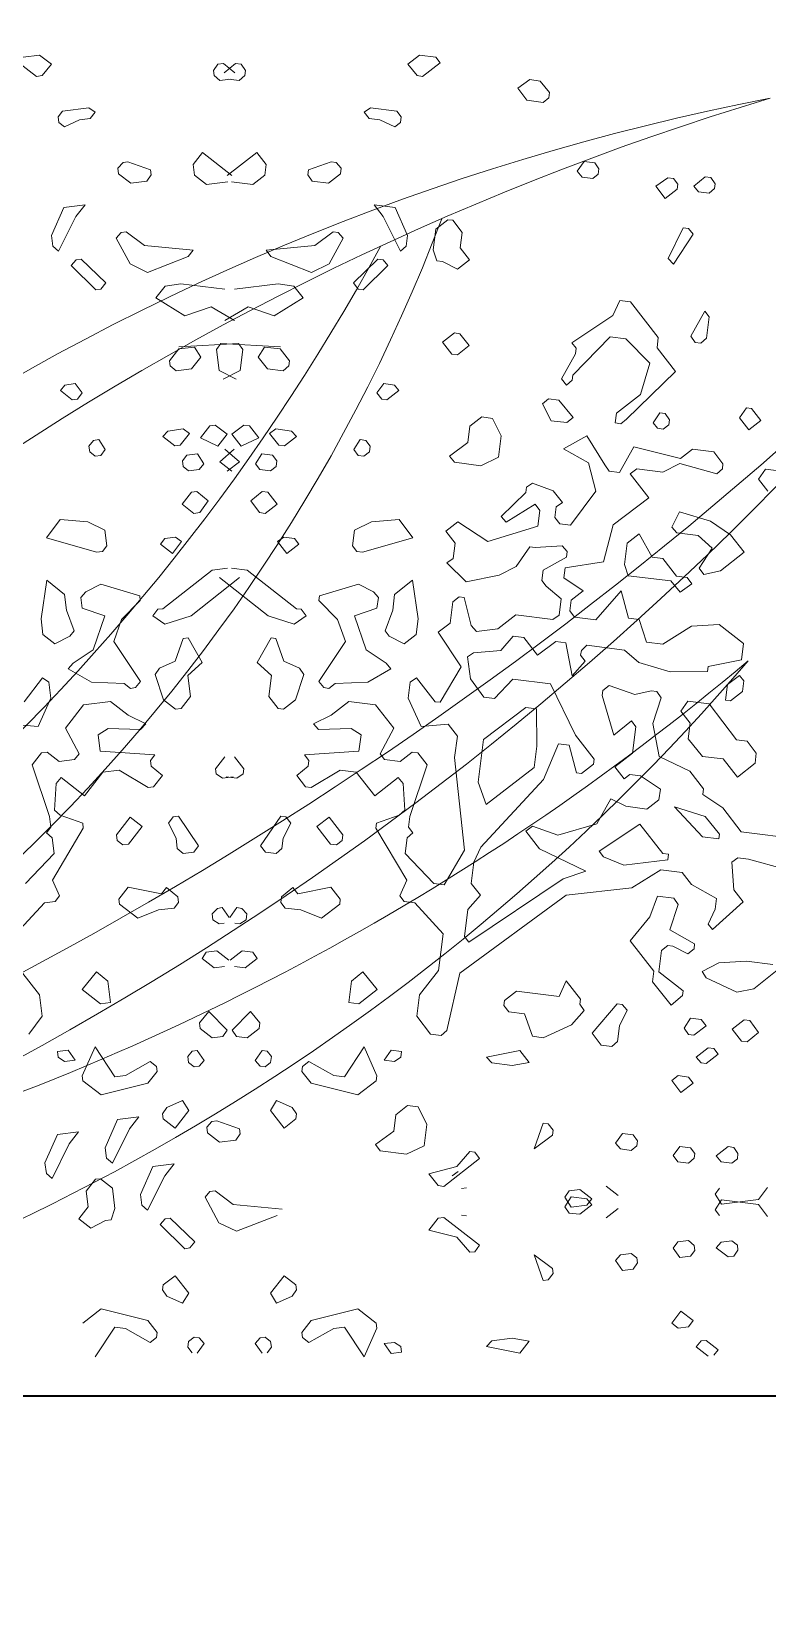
# Model space of a CAD drawing. Header units: metres. Extents: x -434 to 683, y -422 to -228.
# Drawn here: x -255.558 to -255.4649, y -301.2924 to -301.0948 of the extents above; entities that cross this region are included whole.
import ezdxf

# ---------------------------------------------------------------- set-up
doc = ezdxf.new("R2010")
doc.units = ezdxf.units.M
doc.header["$MEASUREMENT"] = 0
doc.layers.add('FL', color=21, linetype='Continuous', lineweight=13)
doc.layers.add('walls', color=7, linetype='Continuous', lineweight=35)
doc.layers.add('WALL', color=7, linetype='Continuous')
doc.styles.add('kamal', font='romantic.ttf', dxfattribs={"width": 0.6})
doc.dimstyles.new('KAMAL', dxfattribs={"dimscale": 0.8, "dimtxt": 0.5, "dimasz": 0.1, "dimexe": 0, "dimexo": 0, "dimgap": 0.09, "dimtad": 1, "dimzin": 0, "dimdsep": 46, "dimtxsty": 'kamal', "dimblk": 'OBLIQUE', "dimcen": 0.09, "dimclrd": 15, "dimclre": 8, "dimclrt": 5, "dimadec": 0, "dimazin": 0, "dimtfac": 1, "dimtix": 1, "dimtofl": 0, "dimtmove": 1, "dimatfit": 3, "dimldrblk": 'OBLIQUE', "dimfxl": 0.18, "dimtolj": 1, "dimtzin": 0, "dimarcsym": 0})

# ---------------------------------------------------------------- blocks, each defined once
blk = doc.blocks.new('vbcvbvcb')
at = {"layer": 'FL', "color": 96}
for centre, radius, start, end in [((15620, -10041), 17207, 120.3536, 167.8423), ((18525, -11288), 19840, 125.7805, 169.1581), ((21095, -16617), 23829, 121.1471, 160.292), ((21286, -15819), 23252, 122.567, 163.1344), ((14635, -17801), 18100, 100.96, 147.8088), ((17332, -20481), 21351, 106.7083, 145.8338), ((-3103, 3583), 12715, 284.6053, 339.2893), ((-5546, 6437), 15811, 289.2472, 331.4766), ((-8080, 19419), 29306, 286.2137, 315.0057), ((-5466, 13476), 23374, 284.0723, 320.7861), ((-1294, 6385), 16216, 280.7497, 319.4803), ((-1099, 10225), 18811, 285.9859, 310.1616)]:
    blk.add_arc(centre, radius, start, end, dxfattribs=at)
blk = doc.blocks.new('cbcvb')
at = {"layer": 'FL', "color": 42}
for p, q in [((-16396, 5065), (-16267, 4965)), ((-16245, 5121), (-16364, 5106)), ((-16157, 5054), (-16245, 5121)), ((-16226, 4971), (-16157, 5054)), ((-14940, 5054), (-14971, 5008)), ((-14899, 5059), (-14940, 5054)), ((-14816, 4991), (-14899, 5059)), ((-14893, 4991), (-14810, 5059)), ((-14810, 5059), (-14769, 5054)), ((-14769, 5054), (-14737, 5008)), ((-13551, 5054), (-13464, 5121)), ((-13483, 4971), (-13551, 5054)), ((-13464, 5121), (-13345, 5106)), ((-13313, 5065), (-13442, 4965)), ((-13345, 5106), (-13313, 5065)), ((-16267, 4965), (-16226, 4971)), ((-14971, 5008), (-14967, 4972)), ((-14967, 4972), (-14925, 4935)), ((-14925, 4935), (-14847, 4945)), ((-14784, 4935), (-14862, 4945)), ((-14742, 4972), (-14784, 4935)), ((-14737, 5008), (-14742, 4972)), ((-13442, 4965), (-13483, 4971)), ((-12746, 4878), (-12659, 4941)), ((-12659, 4941), (-12582, 4931)), ((-12582, 4931), (-12513, 4848)), ((-12679, 4790), (-12746, 4878)), ((-12518, 4807), (-12560, 4775)), ((-12513, 4848), (-12518, 4807)), ((-16077, 4711), (-16109, 4669)), ((-15885, 4735), (-16077, 4711)), ((-15839, 4703), (-15885, 4735)), ((-15875, 4657), (-15839, 4703)), ((-13870, 4703), (-13824, 4735)), ((-13834, 4657), (-13870, 4703)), ((-13824, 4735), (-13632, 4711)), ((-13632, 4711), (-13600, 4669)), ((-12560, 4775), (-12679, 4790)), ((-16109, 4669), (-16104, 4628)), ((-16104, 4628), (-16062, 4596)), ((-16062, 4596), (-15953, 4647)), ((-15953, 4647), (-15875, 4657)), ((-13756, 4647), (-13834, 4657)), ((-13646, 4596), (-13756, 4647)), ((-13605, 4628), (-13646, 4596)), ((-13600, 4669), (-13605, 4628)), ((-15053, 4408), (-15121, 4320)), ((-14837, 4240), (-15053, 4408)), ((-14872, 4240), (-14655, 4408)), ((-14655, 4408), (-14587, 4320)), ((-15121, 4320), (-15111, 4242)), ((-15111, 4242), (-15024, 4174)), ((-14597, 4242), (-14685, 4174)), ((-14587, 4320), (-14597, 4242)), ((-12312, 4270), (-12261, 4342)), ((-12276, 4228), (-12312, 4270)), ((-12261, 4342), (-12183, 4332)), ((-12157, 4250), (-12198, 4218)), ((-12183, 4332), (-12152, 4287)), ((-12152, 4287), (-12157, 4250)), ((-15024, 4174), (-14868, 4194)), ((-14685, 4174), (-14840, 4194)), ((-12198, 4218), (-12276, 4228)), ((-11457, 4162), (-11374, 4230)), ((-11425, 4120), (-11457, 4162)), ((-11347, 4111), (-11425, 4120)), ((-11374, 4230), (-11333, 4225)), ((-11306, 4143), (-11347, 4111)), ((-11333, 4225), (-11301, 4179)), ((-11301, 4179), (-11306, 4143)), ((-13346, 3847), (-13258, 3915)), ((-13258, 3915), (-13222, 3911)), ((-13222, 3911), (-13154, 3823)), ((-15648, 3821), (-15685, 3780)), ((-15685, 3780), (-15582, 3593)), ((-15612, 3826), (-15648, 3821)), ((-15478, 3727), (-15612, 3826)), ((-14230, 3727), (-14097, 3826)), ((-14024, 3780), (-14126, 3593)), ((-14097, 3826), (-14060, 3821)), ((-14060, 3821), (-14024, 3780)), ((-13365, 3696), (-13346, 3847)), ((-13154, 3823), (-13168, 3709)), ((-11645, 3632), (-11537, 3856)), ((-11464, 3809), (-11608, 3591)), ((-11537, 3856), (-11496, 3851)), ((-11496, 3851), (-11464, 3809)), ((-15121, 3693), (-15478, 3727)), ((-15157, 3647), (-15121, 3693)), ((-14588, 3693), (-14230, 3727)), ((-14552, 3647), (-14588, 3693)), ((-13338, 3614), (-13365, 3696)), ((-13168, 3709), (-13100, 3621)), ((-15976, 3622), (-16013, 3580)), ((-16013, 3580), (-15833, 3403)), ((-15940, 3627), (-15976, 3622)), ((-15760, 3454), (-15940, 3627)), ((-15582, 3593), (-15454, 3530)), ((-15454, 3530), (-15157, 3647)), ((-14255, 3530), (-14552, 3647)), ((-14126, 3593), (-14255, 3530)), ((-13949, 3454), (-13769, 3627)), ((-13696, 3580), (-13876, 3403)), ((-13769, 3627), (-13732, 3622)), ((-13732, 3622), (-13696, 3580)), ((-13297, 3609), (-13338, 3614)), ((-13188, 3553), (-13297, 3609)), ((-13100, 3621), (-13188, 3553)), ((-11608, 3591), (-11645, 3632)), ((-15796, 3408), (-15760, 3454)), ((-15210, 3445), (-15325, 3430)), ((-14890, 3406), (-15210, 3445)), ((-14819, 3406), (-14498, 3445)), ((-14498, 3445), (-14384, 3430)), ((-13913, 3408), (-13949, 3454)), ((-15833, 3403), (-15796, 3408)), ((-15325, 3430), (-15393, 3343)), ((-15393, 3343), (-15181, 3211)), ((-14316, 3343), (-14528, 3211)), ((-14384, 3430), (-14316, 3343)), ((-13876, 3403), (-13913, 3408)), ((-12050, 3214), (-11999, 3324)), ((-11999, 3324), (-11922, 3314)), ((-15181, 3211), (-14990, 3277)), ((-14990, 3277), (-14819, 3178)), ((-14719, 3277), (-14890, 3178)), ((-14528, 3211), (-14719, 3277)), ((-12350, 3015), (-12050, 3214)), ((-11922, 3314), (-11718, 3052)), ((-11479, 3063), (-11377, 3245)), ((-11377, 3245), (-11345, 3204)), ((-11345, 3204), (-11365, 3049)), ((-15225, 2984), (-14790, 3008)), ((-15110, 2983), (-15225, 2969)), ((-15064, 2910), (-15110, 2983)), ((-14918, 3008), (-14950, 2966)), ((-14483, 2984), (-14918, 3008)), ((-14790, 3008), (-14758, 2966)), ((-14645, 2910), (-14598, 2983)), ((-14598, 2983), (-14484, 2969)), ((-13297, 3019), (-13210, 3087)), ((-13229, 2931), (-13297, 3019)), ((-13210, 3087), (-13169, 3081)), ((-13101, 2994), (-13188, 2926)), ((-13169, 3081), (-13101, 2994)), ((-12318, 2974), (-12350, 3015)), ((-12070, 3059), (-12343, 2777)), ((-11956, 3044), (-12070, 3059)), ((-11779, 2864), (-11956, 3044)), ((-11718, 3052), (-11727, 2978)), ((-11727, 2978), (-11591, 2803)), ((-11448, 3017), (-11479, 3063)), ((-11407, 3012), (-11448, 3017)), ((-11365, 3049), (-11407, 3012)), ((-15225, 2969), (-15293, 2881)), ((-15293, 2881), (-15288, 2845)), ((-15132, 2823), (-15064, 2910)), ((-14950, 2966), (-14931, 2811)), ((-14758, 2966), (-14778, 2811)), ((-14577, 2823), (-14645, 2910)), ((-14484, 2969), (-14416, 2881)), ((-14416, 2881), (-14421, 2845)), ((-13188, 2926), (-13229, 2931)), ((-12425, 2751), (-12323, 2933)), ((-12323, 2933), (-12318, 2974)), ((-11849, 2636), (-11779, 2864)), ((-15288, 2845), (-15246, 2808)), ((-15246, 2808), (-15132, 2823)), ((-14931, 2811), (-14806, 2748)), ((-14778, 2811), (-14902, 2748)), ((-14462, 2808), (-14577, 2823)), ((-14421, 2845), (-14462, 2808)), ((-12389, 2704), (-12425, 2751)), ((-12343, 2777), (-12347, 2741)), ((-11591, 2803), (-11951, 2454)), ((-16060, 2705), (-16092, 2664)), ((-16092, 2664), (-16005, 2596)), ((-15983, 2715), (-16060, 2705)), ((-15932, 2647), (-15983, 2715)), ((-15968, 2601), (-15932, 2647)), ((-13776, 2647), (-13726, 2715)), ((-13740, 2601), (-13776, 2647)), ((-13726, 2715), (-13648, 2705)), ((-13616, 2664), (-13704, 2596)), ((-13648, 2705), (-13616, 2664)), ((-12347, 2741), (-12389, 2704)), ((-12025, 2500), (-11849, 2636)), ((-16005, 2596), (-15968, 2601)), ((-13704, 2596), (-13740, 2601)), ((-12564, 2568), (-12522, 2605)), ((-12501, 2444), (-12564, 2568)), ((-12522, 2605), (-12445, 2595)), ((-12445, 2595), (-12340, 2466)), ((-11123, 2465), (-11072, 2538)), ((-11072, 2538), (-11035, 2533)), ((-11035, 2533), (-10967, 2446)), ((-15000, 2407), (-15068, 2319)), ((-14959, 2412), (-15000, 2407)), ((-14872, 2344), (-14959, 2412)), ((-14837, 2344), (-14749, 2412)), ((-14749, 2412), (-14708, 2407)), ((-14708, 2407), (-14640, 2319)), ((-13111, 2284), (-13096, 2403)), ((-13096, 2403), (-13009, 2471)), ((-13009, 2471), (-12931, 2461)), ((-12931, 2461), (-12868, 2333)), ((-12387, 2430), (-12501, 2444)), ((-12340, 2466), (-12387, 2430)), ((-12034, 2427), (-12025, 2500)), ((-11993, 2422), (-12034, 2427)), ((-11951, 2454), (-11993, 2422)), ((-11755, 2429), (-11708, 2502)), ((-11723, 2388), (-11755, 2429)), ((-11708, 2502), (-11667, 2497)), ((-11640, 2414), (-11682, 2382)), ((-11667, 2497), (-11636, 2451)), ((-11636, 2451), (-11640, 2414)), ((-11055, 2378), (-11123, 2465)), ((-10967, 2446), (-11055, 2378)), ((-15851, 2300), (-15883, 2258)), ((-15810, 2305), (-15851, 2300)), ((-15764, 2232), (-15810, 2305)), ((-15307, 2368), (-15343, 2327)), ((-15343, 2327), (-15256, 2259)), ((-15193, 2383), (-15307, 2368)), ((-15215, 2264), (-15147, 2351)), ((-15147, 2351), (-15193, 2383)), ((-15068, 2319), (-14940, 2257)), ((-14940, 2257), (-14872, 2344)), ((-14769, 2257), (-14837, 2344)), ((-14640, 2319), (-14769, 2257)), ((-14562, 2351), (-14516, 2383)), ((-14494, 2264), (-14562, 2351)), ((-14516, 2383), (-14402, 2368)), ((-14365, 2327), (-14453, 2259)), ((-14402, 2368), (-14365, 2327)), ((-13945, 2232), (-13899, 2305)), ((-13899, 2305), (-13857, 2300)), ((-13857, 2300), (-13825, 2258)), ((-12868, 2333), (-12888, 2177)), ((-11682, 2382), (-11723, 2388)), ((-15883, 2258), (-15878, 2217)), ((-15878, 2217), (-15837, 2185)), ((-15837, 2185), (-15796, 2190)), ((-15796, 2190), (-15764, 2232)), ((-15256, 2259), (-15215, 2264)), ((-15168, 2191), (-15200, 2149)), ((-15090, 2200), (-15168, 2191)), ((-15044, 2127), (-15090, 2200)), ((-14821, 2235), (-14925, 2142)), ((-14888, 2235), (-14783, 2142)), ((-14665, 2127), (-14618, 2200)), ((-14618, 2200), (-14540, 2191)), ((-14540, 2191), (-14508, 2149)), ((-14453, 2259), (-14494, 2264)), ((-13913, 2190), (-13945, 2232)), ((-13872, 2185), (-13913, 2190)), ((-13831, 2217), (-13872, 2185)), ((-13825, 2258), (-13831, 2217)), ((-13245, 2185), (-13111, 2284)), ((-13209, 2139), (-13245, 2185)), ((-12888, 2177), (-13017, 2114)), ((-15200, 2149), (-15195, 2108)), ((-15195, 2108), (-15154, 2076)), ((-15154, 2076), (-15076, 2086)), ((-15076, 2086), (-15044, 2127)), ((-14925, 2142), (-14838, 2074)), ((-14783, 2142), (-14871, 2074)), ((-14633, 2086), (-14665, 2127)), ((-14555, 2076), (-14633, 2086)), ((-14514, 2108), (-14555, 2076)), ((-14508, 2149), (-14514, 2108)), ((-13017, 2114), (-13209, 2139)), ((-15134, 1921), (-15202, 1833)), ((-15202, 1833), (-15115, 1765)), ((-15093, 1926), (-15134, 1921)), ((-15010, 1858), (-15093, 1926)), ((-15073, 1771), (-15010, 1858)), ((-14699, 1858), (-14616, 1926)), ((-14635, 1771), (-14699, 1858)), ((-14616, 1926), (-14574, 1921)), ((-14507, 1833), (-14594, 1765)), ((-14574, 1921), (-14507, 1833)), ((-16094, 1721), (-16193, 1587)), ((-15892, 1704), (-16094, 1721)), ((-15115, 1765), (-15073, 1771)), ((-14594, 1765), (-14635, 1771)), ((-13816, 1704), (-13615, 1721)), ((-13615, 1721), (-13515, 1587)), ((-11619, 1664), (-11563, 1777)), ((-11563, 1777), (-11335, 1707)), ((-15768, 1641), (-15892, 1704)), ((-15753, 1527), (-15768, 1641)), ((-13955, 1527), (-13941, 1641)), ((-13941, 1641), (-13816, 1704)), ((-11945, 1547), (-11858, 1615)), ((-11858, 1615), (-11763, 1445)), ((-11583, 1622), (-11619, 1664)), ((-11427, 1602), (-11583, 1622)), ((-11323, 1510), (-11427, 1602)), ((-11335, 1707), (-11189, 1609)), ((-11189, 1609), (-11089, 1481)), ((-16193, 1587), (-15827, 1480)), ((-15785, 1485), (-15753, 1527)), ((-15328, 1580), (-15360, 1539)), ((-15360, 1539), (-15273, 1471)), ((-15250, 1590), (-15328, 1580)), ((-15273, 1471), (-15205, 1559)), ((-15205, 1559), (-15250, 1590)), ((-14504, 1559), (-14458, 1590)), ((-14436, 1471), (-14504, 1559)), ((-14458, 1590), (-14380, 1580)), ((-14348, 1539), (-14436, 1471)), ((-14380, 1580), (-14348, 1539)), ((-13923, 1485), (-13955, 1527)), ((-13515, 1587), (-13882, 1480)), ((-11965, 1391), (-11945, 1547)), ((-11420, 1364), (-11323, 1510)), ((-15827, 1480), (-15785, 1485)), ((-13882, 1480), (-13923, 1485)), ((-11938, 1309), (-11965, 1391)), ((-11763, 1445), (-11685, 1435)), ((-11685, 1435), (-11585, 1306)), ((-11089, 1481), (-11264, 1345)), ((-16191, 1276), (-16234, 992)), ((-16062, 1172), (-16191, 1276)), ((-14983, 1350), (-15342, 1067)), ((-15136, 1015), (-14781, 1296)), ((-14869, 1364), (-14983, 1350)), ((-14573, 1015), (-14927, 1296)), ((-14840, 1364), (-14726, 1350)), ((-14726, 1350), (-14366, 1067)), ((-13647, 1172), (-13517, 1276)), ((-13517, 1276), (-13474, 992)), ((-11627, 1270), (-11938, 1309)), ((-11559, 1187), (-11627, 1270)), ((-11585, 1306), (-11508, 1296)), ((-11508, 1296), (-11472, 1250)), ((-11384, 1318), (-11420, 1364)), ((-11264, 1345), (-11384, 1318)), ((-16047, 1057), (-16062, 1172)), ((-13661, 1057), (-13647, 1172)), ((-11472, 1250), (-11559, 1187)), ((-15991, 906), (-16047, 1057)), ((-15379, 1063), (-15415, 1016)), ((-15342, 1067), (-15379, 1063)), ((-14366, 1067), (-14330, 1063)), ((-14330, 1063), (-14294, 1016)), ((-13717, 906), (-13661, 1057)), ((-16234, 992), (-16220, 878)), ((-15415, 1016), (-15328, 953)), ((-15328, 953), (-15136, 1015)), ((-14381, 953), (-14573, 1015)), ((-14294, 1016), (-14381, 953)), ((-13474, 992), (-13489, 878)), ((-16220, 878), (-16132, 810)), ((-16132, 810), (-16023, 865)), ((-16023, 865), (-15991, 906)), ((-15194, 849), (-15252, 684)), ((-15157, 854), (-15194, 849)), ((-15055, 672), (-15157, 854)), ((-14653, 672), (-14551, 854)), ((-14551, 854), (-14515, 849)), ((-14515, 849), (-14457, 684)), ((-13686, 865), (-13717, 906)), ((-13576, 810), (-13686, 865)), ((-13489, 878), (-13576, 810)), ((-15366, 632), (-15398, 586)), ((-15398, 586), (-15337, 399)), ((-15252, 684), (-15366, 632)), ((-15160, 579), (-15055, 672)), ((-15140, 424), (-15160, 579)), ((-14549, 579), (-14653, 672)), ((-14568, 424), (-14549, 579)), ((-14457, 684), (-14342, 632)), ((-14311, 586), (-14372, 399)), ((-14342, 632), (-14311, 586)), ((-11212, 511), (-11124, 579)), ((-11124, 579), (-11092, 538)), ((-11226, 397), (-11212, 511)), ((-11102, 460), (-11190, 392)), ((-11092, 538), (-11102, 460)), ((-15337, 399), (-15249, 331)), ((-15208, 336), (-15140, 424)), ((-14500, 336), (-14568, 424)), ((-14372, 399), (-14459, 331)), ((-11190, 392), (-11226, 397)), ((-15249, 331), (-15208, 336)), ((-14459, 331), (-14500, 336)), ((-14889, -18), (-14957, -106)), ((-14957, -106), (-14952, -143)), ((-14819, -18), (-14751, -106)), ((-14751, -106), (-14756, -143)), ((-14952, -143), (-14907, -174)), ((-14907, -174), (-14829, -164)), ((-14802, -174), (-14880, -164)), ((-14756, -143), (-14802, -174)), ((-15266, -456), (-15302, -503)), ((-15229, -452), (-15266, -456)), ((-15081, -670), (-15229, -452)), ((-14628, -670), (-14479, -452)), ((-14479, -452), (-14443, -456)), ((-14443, -456), (-14407, -503)), ((-11599, -383), (-11375, -454)), ((-11395, -604), (-11599, -383)), ((-11375, -454), (-11271, -583)), ((-15582, -459), (-15682, -588)), ((-15594, -656), (-15494, -527)), ((-15494, -527), (-15582, -459)), ((-15302, -503), (-15246, -612)), ((-14407, -503), (-14462, -612)), ((-14215, -527), (-14127, -459)), ((-14115, -656), (-14215, -527)), ((-14127, -459), (-14027, -588)), ((-12151, -709), (-11852, -510)), ((-11852, -510), (-11684, -726)), ((-15682, -588), (-15676, -629)), ((-15676, -629), (-15635, -661)), ((-15635, -661), (-15594, -656)), ((-15246, -612), (-15237, -690)), ((-15117, -716), (-15081, -670)), ((-14592, -716), (-14628, -670)), ((-14462, -612), (-14472, -690)), ((-14073, -661), (-14115, -656)), ((-14032, -629), (-14073, -661)), ((-14027, -588), (-14032, -629)), ((-11276, -619), (-11395, -604)), ((-11271, -583), (-11276, -619)), ((-15237, -690), (-15195, -726)), ((-15195, -726), (-15117, -716)), ((-14514, -726), (-14592, -716)), ((-14472, -690), (-14514, -726)), ((-12119, -750), (-12151, -709)), ((-11969, -811), (-12119, -750)), ((-11648, -772), (-11969, -811)), ((-11684, -726), (-11643, -731)), ((-11643, -731), (-11648, -772)), ((-15596, -972), (-15664, -1060)), ((-15353, -1020), (-15596, -972)), ((-15317, -974), (-15353, -1020)), ((-15234, -1042), (-15317, -974)), ((-14475, -1042), (-14392, -974)), ((-14392, -974), (-14356, -1020)), ((-14356, -1020), (-14113, -972)), ((-14113, -972), (-14045, -1060)), ((-15664, -1060), (-15659, -1096)), ((-15659, -1096), (-15525, -1200)), ((-15525, -1200), (-15375, -1139)), ((-15375, -1139), (-15261, -1125)), ((-15261, -1125), (-15229, -1084)), ((-15229, -1084), (-15234, -1042)), ((-14944, -1127), (-14981, -1168)), ((-14908, -1122), (-14944, -1127)), ((-14857, -1195), (-14908, -1122)), ((-14852, -1195), (-14801, -1122)), ((-14801, -1122), (-14764, -1127)), ((-14764, -1127), (-14728, -1168)), ((-14480, -1084), (-14475, -1042)), ((-14448, -1125), (-14480, -1084)), ((-14334, -1139), (-14448, -1125)), ((-14183, -1200), (-14334, -1139)), ((-14049, -1096), (-14183, -1200)), ((-14045, -1060), (-14049, -1096)), ((-11780, -1188), (-11723, -1037)), ((-11723, -1037), (-11604, -1052)), ((-11573, -1098), (-11634, -1285)), ((-11604, -1052), (-11573, -1098)), ((-14981, -1168), (-14976, -1210)), ((-14976, -1210), (-14930, -1241)), ((-14930, -1241), (-14893, -1236)), ((-14779, -1241), (-14815, -1236)), ((-14733, -1210), (-14779, -1241)), ((-14728, -1168), (-14733, -1210)), ((-11923, -1365), (-11780, -1188)), ((-11751, -1586), (-11923, -1365)), ((-11634, -1285), (-11452, -1387)), ((-15025, -1448), (-15056, -1494)), ((-14947, -1438), (-15025, -1448)), ((-14859, -1506), (-14947, -1438)), ((-14849, -1506), (-14762, -1438)), ((-14762, -1438), (-14684, -1448)), ((-14684, -1448), (-14653, -1494)), ((-11695, -1435), (-11714, -1591)), ((-11648, -1400), (-11695, -1435)), ((-11612, -1404), (-11648, -1400)), ((-11503, -1460), (-11612, -1404)), ((-11456, -1424), (-11503, -1460)), ((-11452, -1387), (-11456, -1424)), ((-15829, -1592), (-15933, -1721)), ((-15746, -1660), (-15829, -1592)), ((-15056, -1494), (-14968, -1562)), ((-14968, -1562), (-14891, -1552)), ((-14740, -1562), (-14818, -1552)), ((-14653, -1494), (-14740, -1562)), ((-13963, -1660), (-13880, -1592)), ((-13880, -1592), (-13775, -1721)), ((-11761, -1664), (-11751, -1586)), ((-11714, -1591), (-11537, -1730)), ((-11398, -1589), (-11274, -1526)), ((-11367, -1635), (-11398, -1589)), ((-11274, -1526), (-11073, -1514)), ((-11073, -1514), (-10881, -1538)), ((-10849, -1580), (-11019, -1716)), ((-15726, -1816), (-15746, -1660)), ((-13982, -1816), (-13963, -1660)), ((-12444, -1773), (-12392, -1659)), ((-12392, -1659), (-12288, -1793)), ((-11624, -1835), (-11761, -1664)), ((-11143, -1742), (-11367, -1635)), ((-11019, -1716), (-11143, -1742)), ((-15933, -1721), (-15799, -1825)), ((-15799, -1825), (-15726, -1816)), ((-13909, -1825), (-13982, -1816)), ((-13775, -1721), (-13909, -1825)), ((-12847, -1838), (-12842, -1802)), ((-12842, -1802), (-12755, -1734)), ((-12755, -1734), (-12444, -1773)), ((-12288, -1793), (-12293, -1829)), ((-12293, -1829), (-12261, -1875)), ((-12203, -2040), (-12018, -1827)), ((-12018, -1827), (-11982, -1831)), ((-11541, -1766), (-11624, -1835)), ((-11537, -1730), (-11541, -1766)), ((-15007, -1883), (-15075, -1966)), ((-14873, -2019), (-15007, -1883)), ((-14835, -2019), (-14702, -1883)), ((-14702, -1883), (-14633, -1966)), ((-12811, -1885), (-12847, -1838)), ((-12696, -1899), (-12811, -1885)), ((-12638, -2064), (-12696, -1899)), ((-12261, -1875), (-12354, -1980)), ((-11945, -1873), (-12001, -1987)), ((-11982, -1831), (-11945, -1873)), ((-11177, -2012), (-11090, -1944)), ((-11090, -1944), (-11049, -1949)), ((-15075, -1966), (-15070, -2007)), ((-15070, -2007), (-14983, -2075)), ((-14905, -2065), (-14873, -2019)), ((-14804, -2065), (-14835, -2019)), ((-14638, -2007), (-14726, -2075)), ((-14633, -1966), (-14638, -2007)), ((-12354, -1980), (-12561, -2074)), ((-12135, -2128), (-12203, -2040)), ((-12001, -1987), (-12016, -2101)), ((-11109, -2100), (-11177, -2012)), ((-10985, -2036), (-11068, -2105)), ((-11049, -1949), (-10985, -2036)), ((-15838, -2141), (-15932, -2353)), ((-15695, -2360), (-15838, -2141)), ((-15128, -2172), (-15160, -2213)), ((-15092, -2168), (-15128, -2172)), ((-15041, -2240), (-15092, -2168)), ((-14983, -2075), (-14905, -2065)), ((-14726, -2075), (-14804, -2065)), ((-14668, -2240), (-14617, -2168)), ((-14617, -2168), (-14580, -2172)), ((-14580, -2172), (-14548, -2213)), ((-14014, -2360), (-13870, -2141)), ((-13870, -2141), (-13776, -2353)), ((-12974, -2217), (-12731, -2169)), ((-12731, -2169), (-12663, -2256)), ((-12561, -2074), (-12638, -2064)), ((-12058, -2138), (-12135, -2128)), ((-12016, -2101), (-12058, -2138)), ((-11440, -2216), (-11353, -2148)), ((-11353, -2148), (-11311, -2153)), ((-11311, -2153), (-11279, -2194)), ((-11068, -2105), (-11109, -2100)), ((-15435, -2248), (-15617, -2350)), ((-15388, -2284), (-15435, -2248)), ((-15384, -2321), (-15388, -2284)), ((-15160, -2213), (-15155, -2255)), ((-15155, -2255), (-15114, -2287)), ((-15114, -2287), (-15077, -2282)), ((-15077, -2282), (-15041, -2240)), ((-14631, -2282), (-14668, -2240)), ((-14595, -2287), (-14631, -2282)), ((-14554, -2255), (-14595, -2287)), ((-14548, -2213), (-14554, -2255)), ((-14325, -2321), (-14320, -2284)), ((-14320, -2284), (-14274, -2248)), ((-14274, -2248), (-14092, -2350)), ((-12937, -2259), (-12974, -2217)), ((-12786, -2278), (-12937, -2259)), ((-12663, -2256), (-12786, -2278)), ((-11404, -2258), (-11440, -2216)), ((-11367, -2262), (-11404, -2258)), ((-11279, -2194), (-11367, -2262)), ((-15932, -2353), (-15928, -2389)), ((-15928, -2389), (-15794, -2493)), ((-15617, -2350), (-15695, -2360)), ((-15452, -2408), (-15384, -2321)), ((-14257, -2408), (-14325, -2321)), ((-14092, -2350), (-14014, -2360)), ((-13781, -2389), (-13915, -2493)), ((-13776, -2353), (-13781, -2389)), ((-11620, -2388), (-11573, -2352)), ((-11552, -2476), (-11620, -2388)), ((-11573, -2352), (-11496, -2362)), ((-11496, -2362), (-11464, -2408)), ((-15794, -2493), (-15452, -2408)), ((-13915, -2493), (-14257, -2408)), ((-11464, -2408), (-11552, -2476)), ((-15313, -2586), (-15344, -2632)), ((-15199, -2534), (-15313, -2586)), ((-15252, -2736), (-15152, -2607)), ((-15152, -2607), (-15199, -2534)), ((-14556, -2607), (-14510, -2534)), ((-14456, -2736), (-14556, -2607)), ((-14510, -2534), (-14396, -2586)), ((-14396, -2586), (-14364, -2632)), ((-13639, -2639), (-13552, -2571)), ((-13552, -2571), (-13474, -2581)), ((-13474, -2581), (-13411, -2709)), ((-15344, -2632), (-15340, -2668)), ((-15340, -2668), (-15252, -2736)), ((-14369, -2668), (-14456, -2736)), ((-14364, -2632), (-14369, -2668)), ((-13654, -2758), (-13639, -2639)), ((-13411, -2709), (-13431, -2865)), ((-12626, -2888), (-12561, -2701)), ((-12561, -2701), (-12524, -2706)), ((-12524, -2706), (-12488, -2752)), ((-13788, -2857), (-13654, -2758)), ((-13752, -2903), (-13788, -2857)), ((-12493, -2789), (-12626, -2888)), ((-12488, -2752), (-12493, -2789)), ((-12031, -2847), (-11980, -2775)), ((-11994, -2889), (-12031, -2847)), ((-11980, -2775), (-11902, -2785)), ((-11902, -2785), (-11871, -2830)), ((-11871, -2830), (-11876, -2867)), ((-13560, -2927), (-13752, -2903)), ((-13431, -2865), (-13560, -2927)), ((-13026, -2959), (-13288, -3163)), ((-13191, -3017), (-13098, -2908)), ((-13098, -2908), (-13061, -2912)), ((-13061, -2912), (-13026, -2959)), ((-11917, -2899), (-11994, -2889)), ((-11876, -2867), (-11917, -2899)), ((-11610, -2938), (-11560, -2870)), ((-11574, -2984), (-11610, -2938)), ((-11560, -2870), (-11482, -2880)), ((-11455, -2957), (-11497, -2994)), ((-11482, -2880), (-11450, -2921)), ((-11450, -2921), (-11455, -2957)), ((-13397, -3070), (-13191, -3017)), ((-13329, -3157), (-13397, -3070)), ((-11497, -2994), (-11574, -2984)), ((-15836, -3111), (-15904, -3199)), ((-15904, -3199), (-15890, -3313)), ((-15799, -3107), (-15836, -3111)), ((-15712, -3175), (-15799, -3107)), ((-15693, -3326), (-15712, -3175)), ((-14998, -3201), (-15034, -3243)), ((-14961, -3196), (-14998, -3201)), ((-14828, -3295), (-14961, -3196)), ((-13288, -3163), (-13329, -3157)), ((-13157, -3179), (-13120, -3174)), ((-12370, -3195), (-12401, -3241)), ((-12292, -3186), (-12370, -3195)), ((-12204, -3253), (-12292, -3186)), ((-12100, -3161), (-12012, -3229)), ((-11271, -3177), (-11303, -3219)), ((-10986, -3258), (-10918, -3170)), ((-15890, -3313), (-15958, -3401)), ((-15034, -3243), (-14932, -3429)), ((-14470, -3329), (-14828, -3295)), ((-12401, -3312), (-12355, -3239)), ((-12401, -3241), (-12355, -3314)), ((-12370, -3358), (-12401, -3312)), ((-12355, -3239), (-12240, -3253)), ((-12355, -3314), (-12240, -3300)), ((-12204, -3299), (-12292, -3367)), ((-12240, -3253), (-12204, -3299)), ((-12240, -3300), (-12204, -3253)), ((-11303, -3219), (-11256, -3292)), ((-11303, -3334), (-11256, -3261)), ((-11256, -3292), (-10986, -3258)), ((-11256, -3261), (-10986, -3295)), ((-10986, -3295), (-10918, -3383)), ((-15958, -3401), (-15870, -3469)), ((-15870, -3469), (-15761, -3413)), ((-15761, -3413), (-15720, -3408)), ((-15720, -3408), (-15693, -3326)), ((-15326, -3400), (-15362, -3442)), ((-15289, -3396), (-15326, -3400)), ((-15109, -3568), (-15289, -3396)), ((-14932, -3429), (-14803, -3492)), ((-14803, -3492), (-14506, -3376)), ((-13329, -3396), (-13397, -3483)), ((-13288, -3390), (-13329, -3396)), ((-13026, -3594), (-13288, -3390)), ((-13157, -3374), (-13120, -3379)), ((-12292, -3367), (-12370, -3358)), ((-12100, -3392), (-12012, -3324)), ((-11271, -3376), (-11303, -3334)), ((-15362, -3442), (-15182, -3619)), ((-13397, -3483), (-13191, -3536)), ((-13191, -3536), (-13098, -3645)), ((-15182, -3619), (-15145, -3614)), ((-15145, -3614), (-15109, -3568)), ((-13098, -3645), (-13061, -3641)), ((-13061, -3641), (-13026, -3594)), ((-11917, -3654), (-11994, -3664)), ((-11876, -3686), (-11917, -3654)), ((-11574, -3569), (-11610, -3615)), ((-11610, -3615), (-11560, -3683)), ((-11497, -3559), (-11574, -3569)), ((-11455, -3596), (-11497, -3559)), ((-11482, -3673), (-11450, -3632)), ((-11450, -3632), (-11455, -3596)), ((-12626, -3665), (-12561, -3851)), ((-12493, -3764), (-12626, -3665)), ((-12488, -3800), (-12493, -3764)), ((-11994, -3664), (-12031, -3706)), ((-12031, -3706), (-11980, -3778)), ((-11980, -3778), (-11902, -3768)), ((-11902, -3768), (-11871, -3722)), ((-11871, -3722), (-11876, -3686)), ((-11560, -3683), (-11482, -3673)), ((-15344, -3921), (-15340, -3885)), ((-15340, -3885), (-15252, -3817)), ((-15252, -3817), (-15152, -3946)), ((-14456, -3817), (-14556, -3946)), ((-14369, -3885), (-14456, -3817)), ((-14364, -3921), (-14369, -3885)), ((-12561, -3851), (-12524, -3847)), ((-12524, -3847), (-12488, -3800)), ((-15313, -3967), (-15344, -3921)), ((-15199, -4019), (-15313, -3967)), ((-15152, -3946), (-15199, -4019)), ((-14556, -3946), (-14510, -4019)), ((-14510, -4019), (-14396, -3967)), ((-14396, -3967), (-14364, -3921)), ((-15928, -4164), (-15794, -4060)), ((-15794, -4060), (-15452, -4145)), ((-13915, -4060), (-14257, -4145)), ((-13781, -4164), (-13915, -4060)), ((-11552, -4077), (-11620, -4165)), ((-11464, -4145), (-11552, -4077)), ((-15695, -4193), (-15838, -4412)), ((-15617, -4203), (-15695, -4193)), ((-15435, -4305), (-15617, -4203)), ((-15452, -4145), (-15384, -4232)), ((-15384, -4232), (-15388, -4269)), ((-14257, -4145), (-14325, -4232)), ((-14325, -4232), (-14320, -4269)), ((-14274, -4305), (-14092, -4203)), ((-14092, -4203), (-14014, -4193)), ((-14014, -4193), (-13870, -4412)), ((-13870, -4412), (-13776, -4200)), ((-13776, -4200), (-13781, -4164)), ((-11620, -4165), (-11573, -4201)), ((-11573, -4201), (-11496, -4191)), ((-11496, -4191), (-11464, -4145)), ((-15388, -4269), (-15435, -4305)), ((-15160, -4340), (-15155, -4298)), ((-15128, -4381), (-15160, -4340)), ((-15155, -4298), (-15114, -4266)), ((-15114, -4266), (-15077, -4271)), ((-15041, -4313), (-15092, -4385)), ((-15077, -4271), (-15041, -4313)), ((-14631, -4271), (-14668, -4313)), ((-14668, -4313), (-14617, -4385)), ((-14595, -4266), (-14631, -4271)), ((-14554, -4298), (-14595, -4266)), ((-14580, -4381), (-14548, -4340)), ((-14548, -4340), (-14554, -4298)), ((-14320, -4269), (-14274, -4305)), ((-12937, -4294), (-12974, -4336)), ((-12974, -4336), (-12731, -4384)), ((-12786, -4275), (-12937, -4294)), ((-12663, -4296), (-12786, -4275)), ((-12731, -4384), (-12663, -4296)), ((-11404, -4295), (-11440, -4337)), ((-11440, -4337), (-11353, -4405)), ((-11367, -4291), (-11404, -4295)), ((-11279, -4359), (-11367, -4291)), ((-11311, -4400), (-11279, -4359))]:
    blk.add_line(p, q, dxfattribs=at)
at = {"layer": 'FL', "color": 30}
for p, q in [((-15634, 4334), (-15671, 4293)), ((-15671, 4293), (-15666, 4251)), ((-15666, 4251), (-15578, 4183)), ((-15598, 4339), (-15634, 4334)), ((-15432, 4281), (-15598, 4339)), ((-15459, 4198), (-15428, 4244)), ((-15428, 4244), (-15432, 4281)), ((-14281, 4244), (-14276, 4281)), ((-14250, 4198), (-14281, 4244)), ((-14276, 4281), (-14111, 4339)), ((-14043, 4251), (-14131, 4183)), ((-14111, 4339), (-14074, 4334)), ((-14074, 4334), (-14038, 4293)), ((-14038, 4293), (-14043, 4251)), ((-15578, 4183), (-15459, 4198)), ((-14131, 4183), (-14250, 4198)), ((-11736, 4160), (-11649, 4223)), ((-11668, 4072), (-11736, 4160)), ((-11580, 4140), (-11668, 4072)), ((-11649, 4223), (-11608, 4218)), ((-11608, 4218), (-11576, 4177)), ((-11576, 4177), (-11580, 4140)), ((-16067, 4006), (-16157, 3799)), ((-15911, 4025), (-16067, 4006)), ((-15979, 3938), (-15911, 4025)), ((-13797, 4025), (-13642, 4006)), ((-13730, 3938), (-13797, 4025)), ((-13642, 4006), (-13552, 3799)), ((-16105, 3685), (-15979, 3938)), ((-13603, 3685), (-13730, 3938)), ((-16157, 3799), (-16147, 3721)), ((-13552, 3799), (-13562, 3721)), ((-16147, 3721), (-16105, 3685)), ((-13562, 3721), (-13603, 3685)), ((-12411, 2238), (-12241, 2332)), ((-12241, 2332), (-12110, 2121)), ((-12229, 2136), (-12411, 2238)), ((-12001, 2065), (-11898, 2252)), ((-11898, 2252), (-11556, 2167)), ((-11556, 2167), (-11468, 2235)), ((-11468, 2235), (-11312, 2215)), ((-11312, 2215), (-11245, 2127)), ((-12176, 1929), (-12229, 2136)), ((-12110, 2121), (-12078, 2075)), ((-12078, 2075), (-12001, 2065)), ((-11876, 2091), (-11923, 2055)), ((-11684, 2067), (-11876, 2091)), ((-11560, 2130), (-11684, 2067)), ((-11291, 2054), (-11560, 2130)), ((-11249, 2091), (-11291, 2054)), ((-11245, 2127), (-11249, 2091)), ((-10985, 2016), (-10934, 2088)), ((-10934, 2088), (-10700, 2059)), ((-12688, 1919), (-12683, 1956)), ((-12683, 1956), (-12638, 1987)), ((-12638, 1987), (-12487, 1931)), ((-11923, 2055), (-11787, 1880)), ((-10917, 1928), (-10985, 2016)), ((-12868, 1742), (-12688, 1919)), ((-12620, 1832), (-12832, 1701)), ((-12584, 1786), (-12620, 1832)), ((-12487, 1931), (-12419, 1844)), ((-12419, 1844), (-12465, 1812)), ((-12361, 1678), (-12176, 1929)), ((-11787, 1880), (-12049, 1681)), ((-12832, 1701), (-12868, 1742)), ((-12599, 1671), (-12584, 1786)), ((-12465, 1812), (-12474, 1735)), ((-12474, 1735), (-12438, 1688)), ((-13272, 1635), (-13185, 1703)), ((-13204, 1548), (-13272, 1635)), ((-13185, 1703), (-12966, 1560)), ((-12966, 1560), (-12599, 1671)), ((-12438, 1688), (-12361, 1678)), ((-12049, 1681), (-12120, 1411)), ((-13219, 1434), (-13204, 1548)), ((-12659, 1521), (-12757, 1375)), ((-12618, 1516), (-12659, 1521)), ((-12422, 1528), (-12618, 1516)), ((-12385, 1486), (-12422, 1528)), ((-13265, 1402), (-13219, 1434)), ((-13124, 1264), (-13265, 1402)), ((-12757, 1375), (-12881, 1312)), ((-12560, 1350), (-12390, 1445)), ((-12120, 1411), (-12400, 1367)), ((-12390, 1445), (-12385, 1486)), ((-12881, 1312), (-13124, 1264)), ((-12570, 1273), (-12560, 1350)), ((-12538, 1231), (-12570, 1273)), ((-12400, 1367), (-12409, 1294)), ((-12409, 1294), (-12268, 1197)), ((-15906, 1191), (-15943, 1150)), ((-15943, 1150), (-15933, 1072)), ((-15797, 1247), (-15906, 1191)), ((-15512, 1162), (-15797, 1247)), ((-15508, 1126), (-15512, 1162)), ((-14201, 1126), (-14196, 1162)), ((-14196, 1162), (-13911, 1247)), ((-13911, 1247), (-13802, 1191)), ((-13802, 1191), (-13766, 1150)), ((-13766, 1150), (-13776, 1072)), ((-13221, 1118), (-13175, 1154)), ((-13175, 1154), (-13138, 1149)), ((-13138, 1149), (-13086, 943)), ((-12429, 1139), (-12538, 1231)), ((-12268, 1197), (-12356, 1129)), ((-12174, 986), (-11989, 1199)), ((-11989, 1199), (-11936, 997)), ((-15933, 1072), (-15768, 1014)), ((-15644, 988), (-15508, 1126)), ((-14065, 988), (-14201, 1126)), ((-13776, 1072), (-13941, 1014)), ((-13241, 962), (-13221, 1118)), ((-12444, 1020), (-12429, 1139)), ((-12356, 1129), (-12366, 1052)), ((-12366, 1052), (-12330, 1005)), ((-15768, 1014), (-15853, 766)), ((-15702, 827), (-15644, 988)), ((-14006, 827), (-14065, 988)), ((-13941, 1014), (-13856, 766)), ((-13329, 895), (-13241, 962)), ((-13086, 943), (-13049, 901)), ((-13049, 901), (-12893, 919)), ((-12893, 919), (-12760, 1022)), ((-12760, 1022), (-12490, 988)), ((-12490, 988), (-12444, 1020)), ((-12330, 1005), (-12174, 986)), ((-11936, 997), (-11858, 987)), ((-11858, 987), (-11804, 823)), ((-11685, 808), (-11474, 939)), ((-11474, 939), (-11272, 951)), ((-11272, 951), (-11095, 812)), ((-15507, 535), (-15702, 827)), ((-14201, 535), (-14006, 827)), ((-13161, 641), (-13329, 895)), ((-12779, 867), (-12871, 762)), ((-12701, 857), (-12779, 867)), ((-12602, 728), (-12701, 857)), ((-12468, 828), (-12602, 728)), ((-12395, 818), (-12468, 828)), ((-12347, 575), (-12395, 818)), ((-11804, 823), (-11685, 808)), ((-11095, 812), (-11110, 693)), ((-15853, 766), (-15998, 669)), ((-13856, 766), (-13710, 669)), ((-13069, 745), (-13114, 714)), ((-13114, 714), (-13093, 553)), ((-12871, 762), (-13069, 745)), ((-12281, 762), (-12286, 726)), ((-12286, 726), (-12254, 684)), ((-12240, 799), (-12281, 762)), ((-11965, 764), (-12240, 799)), ((-11861, 672), (-11965, 764)), ((-11110, 693), (-11353, 645)), ((-15998, 669), (-16035, 627)), ((-16035, 627), (-15864, 528)), ((-13674, 627), (-13844, 528)), ((-13710, 669), (-13674, 627)), ((-13314, 382), (-13161, 641)), ((-12254, 684), (-12347, 575)), ((-11632, 606), (-11861, 672)), ((-11357, 608), (-11632, 606)), ((-11353, 645), (-11357, 608)), ((-16222, 561), (-16358, 386)), ((-16176, 530), (-16222, 561)), ((-16161, 411), (-16176, 530)), ((-15864, 528), (-15626, 520)), ((-15626, 520), (-15580, 484)), ((-15580, 484), (-15543, 489)), ((-15543, 489), (-15507, 535)), ((-14165, 489), (-14201, 535)), ((-14129, 484), (-14165, 489)), ((-14082, 520), (-14129, 484)), ((-13844, 528), (-14082, 520)), ((-13548, 411), (-13533, 530)), ((-13533, 530), (-13487, 561)), ((-13487, 561), (-13351, 386)), ((-13093, 553), (-12994, 420)), ((-12916, 410), (-12782, 551)), ((-12782, 551), (-12507, 517)), ((-12507, 517), (-12323, 140)), ((-12128, 431), (-12123, 468)), ((-12123, 468), (-12077, 504)), ((-12077, 504), (-11890, 439)), ((-11890, 439), (-11770, 465)), ((-11770, 465), (-11729, 460)), ((-11729, 460), (-11698, 414)), ((-16255, 204), (-16161, 411)), ((-15922, 362), (-16054, 192)), ((-15726, 387), (-15922, 362)), ((-15597, 287), (-15726, 387)), ((-14112, 287), (-13983, 387)), ((-13983, 387), (-13786, 362)), ((-13786, 362), (-13654, 192)), ((-13453, 204), (-13548, 411)), ((-13351, 386), (-13314, 382)), ((-12996, 109), (-12687, 344)), ((-12994, 420), (-12916, 410)), ((-12687, 344), (-12610, 334)), ((-12044, 142), (-12128, 431)), ((-11698, 414), (-11759, 227)), ((-11552, 317), (-11501, 389)), ((-11501, 389), (-11346, 370)), ((-11346, 370), (-11147, 108)), ((-15468, 224), (-15597, 287)), ((-14240, 224), (-14112, 287)), ((-12610, 334), (-12607, 60)), ((-11914, 247), (-12044, 142)), ((-11883, 201), (-11914, 247)), ((-11484, 229), (-11552, 317)), ((-11499, 115), (-11484, 229)), ((-16453, 221), (-16255, 204)), ((-16054, 192), (-15956, 5)), ((-15816, 143), (-15743, 190)), ((-15801, 24), (-15816, 143)), ((-15743, 190), (-15505, 183)), ((-15505, 183), (-15468, 224)), ((-14204, 183), (-14240, 224)), ((-13966, 190), (-14204, 183)), ((-13893, 143), (-13966, 190)), ((-13908, 24), (-13893, 143)), ((-13654, 192), (-13752, 5)), ((-13256, 221), (-13453, 204)), ((-13188, 133), (-13256, 221)), ((-13208, -22), (-13188, 133)), ((-12323, 140), (-12187, -35)), ((-11907, 9), (-11883, 201)), ((-11759, 227), (-11711, -16)), ((-11394, -14), (-11499, 115)), ((-16231, 12), (-16299, -76)), ((-16190, 17), (-16231, 12)), ((-16102, -51), (-16190, 17)), ((-15956, 5), (-15988, -36)), ((-15402, -4), (-15801, 24)), ((-14306, -4), (-13908, 24)), ((-13752, 5), (-13720, -36)), ((-13606, -51), (-13519, 17)), ((-13519, 17), (-13477, 12)), ((-13477, 12), (-13409, -76)), ((-13035, -202), (-12996, 109)), ((-12607, 60), (-12627, -96)), ((-12447, 77), (-12559, -183)), ((-12369, 67), (-12447, 77)), ((-12316, -135), (-12369, 67)), ((-12036, -91), (-11907, 9)), ((-11147, 108), (-11069, 98)), ((-11069, 98), (-11001, 10)), ((-11001, 10), (-11010, -63)), ((-16299, -76), (-16172, -455)), ((-15988, -36), (-16102, -51)), ((-15434, -45), (-15402, -4)), ((-15429, -87), (-15434, -45)), ((-15346, -155), (-15429, -87)), ((-14363, -155), (-14280, -87)), ((-14275, -45), (-14306, -4)), ((-14280, -87), (-14275, -45)), ((-13720, -36), (-13606, -51)), ((-13409, -76), (-13536, -455)), ((-13135, -701), (-13208, -22)), ((-12627, -96), (-12977, -367)), ((-12191, -72), (-12279, -140)), ((-12187, -35), (-12191, -72)), ((-11968, -179), (-12036, -91)), ((-11711, -16), (-11487, -123)), ((-11243, -33), (-11394, -14)), ((-11139, -167), (-11243, -33)), ((-11010, -63), (-11139, -167)), ((-16136, -408), (-16124, -212)), ((-16124, -212), (-16087, -170)), ((-16087, -170), (-15917, -302)), ((-15917, -302), (-15781, -131)), ((-15781, -131), (-15662, -116)), ((-15662, -116), (-15451, -243)), ((-15410, -238), (-15346, -155)), ((-14299, -238), (-14363, -155)), ((-14046, -116), (-14258, -243)), ((-13928, -131), (-14046, -116)), ((-13791, -302), (-13928, -131)), ((-13621, -170), (-13791, -302)), ((-13585, -212), (-13621, -170)), ((-13572, -408), (-13585, -212)), ((-12977, -367), (-13035, -202)), ((-12559, -183), (-13016, -678)), ((-12279, -140), (-12316, -135)), ((-11927, -147), (-11968, -179)), ((-11849, -157), (-11927, -147)), ((-11703, -254), (-11849, -157)), ((-11487, -123), (-11387, -252)), ((-15451, -243), (-15410, -238)), ((-14258, -243), (-14299, -238)), ((-12167, -507), (-12065, -325)), ((-12065, -325), (-11956, -380)), ((-11801, -400), (-11713, -332)), ((-11713, -332), (-11703, -254)), ((-11387, -252), (-11392, -293)), ((-11392, -293), (-11247, -391)), ((-16172, -455), (-16162, -532)), ((-16095, -445), (-16136, -408)), ((-15929, -503), (-16095, -445)), ((-13779, -503), (-13614, -445)), ((-13614, -445), (-13572, -408)), ((-13536, -455), (-13546, -532)), ((-11956, -380), (-11801, -400)), ((-11247, -391), (-11111, -566)), ((-16162, -532), (-16194, -574)), ((-16151, -921), (-15925, -540)), ((-15925, -540), (-15929, -503)), ((-13784, -540), (-13779, -503)), ((-13558, -921), (-13784, -540)), ((-13546, -532), (-13514, -574)), ((-12686, -562), (-12639, -526)), ((-12586, -691), (-12686, -562)), ((-12639, -526), (-12452, -592)), ((-12452, -592), (-12167, -507)), ((-11111, -566), (-10685, -620)), ((-16194, -574), (-16153, -610)), ((-16153, -610), (-16138, -725)), ((-13556, -610), (-13570, -725)), ((-13514, -574), (-13556, -610)), ((-13016, -678), (-13067, -788)), ((-16138, -725), (-16347, -946)), ((-13570, -725), (-13361, -946)), ((-13284, -956), (-13135, -701)), ((-13067, -788), (-13087, -944)), ((-12249, -854), (-12586, -691)), ((-11135, -758), (-11181, -789)), ((-11181, -789), (-11165, -991)), ((-11057, -768), (-11135, -758)), ((-10792, -839), (-11057, -768)), ((-13104, -1374), (-12414, -912)), ((-12414, -912), (-12249, -854)), ((-11699, -845), (-11911, -976)), ((-11544, -864), (-11699, -845)), ((-11476, -952), (-11544, -864)), ((-16099, -1036), (-16151, -921)), ((-13610, -1036), (-13558, -921)), ((-13361, -946), (-13284, -956)), ((-13087, -944), (-13019, -1031)), ((-11911, -976), (-12392, -1031)), ((-11293, -1054), (-11476, -952)), ((-11165, -991), (-11097, -1079)), ((-16417, -1313), (-16209, -1087)), ((-16209, -1087), (-16131, -1077)), ((-16131, -1077), (-16099, -1036)), ((-13578, -1077), (-13610, -1036)), ((-13500, -1087), (-13578, -1077)), ((-13292, -1313), (-13500, -1087)), ((-12392, -1031), (-13170, -1602)), ((-13111, -1136), (-13136, -1332)), ((-13019, -1031), (-13111, -1136)), ((-11354, -1242), (-11303, -1132)), ((-11097, -1079), (-11322, -1283)), ((-11303, -1132), (-11293, -1054)), ((-11322, -1283), (-11354, -1242)), ((-13326, -1583), (-13292, -1313)), ((-13136, -1332), (-13104, -1374)), ((-16244, -1760), (-16383, -1583)), ((-13464, -1760), (-13326, -1583)), ((-13170, -1602), (-13265, -2022)), ((-16225, -1916), (-16244, -1760)), ((-13484, -1916), (-13464, -1760)), ((-16324, -2049), (-16225, -1916)), ((-13385, -2049), (-13484, -1916)), ((-11530, -2005), (-11483, -1932)), ((-11483, -1932), (-11405, -1941)), ((-11405, -1941), (-11369, -1988)), ((-13307, -2059), (-13385, -2049)), ((-13265, -2022), (-13307, -2059)), ((-11498, -2050), (-11530, -2005)), ((-11457, -2056), (-11498, -2050)), ((-11369, -1988), (-11457, -2056)), ((-16035, -2166), (-16113, -2176)), ((-15984, -2238), (-16035, -2166)), ((-13724, -2238), (-13673, -2166)), ((-13673, -2166), (-13596, -2176)), ((-16113, -2176), (-16108, -2217)), ((-16108, -2217), (-16062, -2248)), ((-16062, -2248), (-15984, -2238)), ((-13647, -2248), (-13724, -2238)), ((-13601, -2217), (-13647, -2248)), ((-13596, -2176), (-13601, -2217)), ((-15674, -2673), (-15764, -2880)), ((-15712, -2994), (-15586, -2741)), ((-15518, -2654), (-15674, -2673)), ((-15586, -2741), (-15518, -2654)), ((-14984, -2688), (-15020, -2730)), ((-15020, -2730), (-15015, -2771)), ((-14947, -2683), (-14984, -2688)), ((-14782, -2741), (-14947, -2683)), ((-14777, -2778), (-14782, -2741)), ((-16114, -2783), (-16205, -2990)), ((-16153, -3104), (-16027, -2851)), ((-15959, -2764), (-16114, -2783)), ((-16027, -2851), (-15959, -2764)), ((-15015, -2771), (-14927, -2839)), ((-14927, -2839), (-14808, -2824)), ((-14808, -2824), (-14777, -2778)), ((-15764, -2880), (-15754, -2957)), ((-15754, -2957), (-15712, -2994)), ((-11295, -2940), (-11207, -2872)), ((-11258, -2982), (-11295, -2940)), ((-11207, -2872), (-11166, -2878)), ((-11139, -2960), (-11180, -2992)), ((-11166, -2878), (-11135, -2923)), ((-11135, -2923), (-11139, -2960)), ((-16205, -2990), (-16195, -3068)), ((-16195, -3068), (-16153, -3104)), ((-15416, -3017), (-15506, -3223)), ((-15454, -3337), (-15328, -3085)), ((-15260, -2997), (-15416, -3017)), ((-15328, -3085), (-15260, -2997)), ((-13226, -3086), (-13181, -3054)), ((-11180, -2992), (-11258, -2982)), ((-15506, -3223), (-15496, -3301)), ((-15496, -3301), (-15454, -3337)), ((-11258, -3571), (-11295, -3612)), ((-11295, -3612), (-11207, -3680)), ((-11180, -3561), (-11258, -3571)), ((-11139, -3593), (-11180, -3561)), ((-11166, -3675), (-11135, -3629)), ((-11135, -3629), (-11139, -3593)), ((-11207, -3680), (-11166, -3675)), ((-13647, -4305), (-13724, -4314)), ((-13724, -4314), (-13673, -4387)), ((-13601, -4336), (-13647, -4305)), ((-13596, -4377), (-13601, -4336)), ((-13673, -4387), (-13596, -4377))]:
    blk.add_line(p, q, dxfattribs=at)
blk = doc.blocks.new('_OBLIQUE')
at = {"color": 0, "linetype": 'ByBlock'}
blk.add_line((-0.5, -0.5), (0.5, 0.5), dxfattribs=at)

msp = doc.modelspace()

# ---------------------------------------------------------------- linework, layer by layer
at = {"layer": 'walls'}
msp.add_line((-256.95824, -301.26735), (-243.90824, -301.26735), dxfattribs=at)

# ---------------------------------------------------------------- block references
at = {"layer": 'FL', "xscale": 1.727048185961927e-05, "yscale": 1.727048185961927e-05, "zscale": 1.727048185961927e-05}
for name, p in [('vbcvbvcb', (-255.65793, -301.10271, 0)), ('cbcvb', (-255.27638, -301.18624, 0))]:
    msp.add_blockref(name, p, dxfattribs=at)

# ---------------------------------------------------------------- leaders
at = {"layer": 'WALL', "ltscale": 1.2}
msp.add_leader([(-254.49746, -301.10588), (-255.33138, -301.91222), (-256.86477, -301.91222)], dimstyle='KAMAL', override={"dimasz": 0.4, "dimgap": 0.09, "dimtad": 0, "dimldrblk": 'ClosedBlank'}, dxfattribs=at)

doc.saveas('drawing.dxf')
